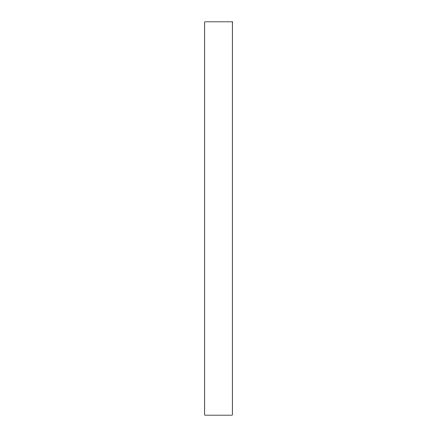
<?xml version="1.0" encoding="UTF-8"?>
<svg xmlns="http://www.w3.org/2000/svg" width="437" height="437" viewBox="0 0 437 437"><rect width="100%" height="100%" fill="white"/><g stroke="black" fill="none" stroke-linecap="round" stroke-linejoin="round"><path stroke-width="0.66" d="M232.266 21.85L204.734 21.85L204.734 415.15L232.266 415.15L232.266 21.85"/></g></svg>
